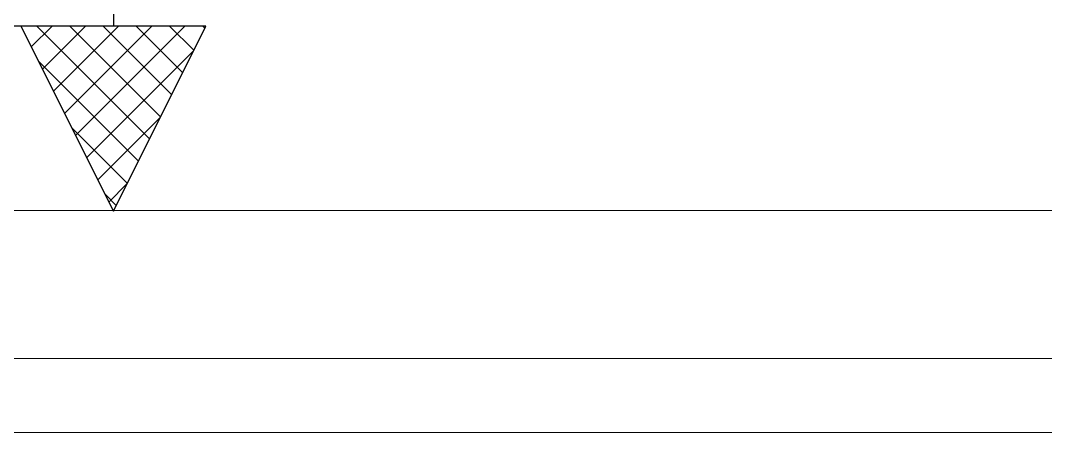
# Model space of a CAD drawing. Header units: millimetres. Extents: x 0 to 79600, y 0 to 55400.
# Drawn here: x 37344 to 38730, y 30102 to 30659 of the extents above; entities that cross this region are included whole.
import ezdxf

# ---------------------------------------------------------------- set-up
doc = ezdxf.new("R2010")
doc.units = ezdxf.units.MM
doc.header["$LTSCALE"] = 50
for name, color, linetype in [('ANCHOR', 1, 'Continuous'), ('ASHIBA', 230, 'Continuous'), ('kutai', 7, 'Continuous')]:
    doc.layers.add(name, color=color, linetype=linetype)

msp = doc.modelspace()

# ---------------------------------------------------------------- hatches: boundary and pattern name
at = {"layer": 'ANCHOR'}
h = msp.add_hatch(dxfattribs=at)
h.set_pattern_fill('ANSI37', color=256, scale=10, angle=540, style=0)
h.set_pattern_definition([(225, (257460.04, 64518.65), (22.4506403, -22.4506403), []), (315, (257460.04, 64518.65), (22.4506403, 22.4506403), [])])
h.paths.add_polyline_path([(37469.6, 30401.1), (37594.6, 30651.1), (37344.6, 30651.1)])

# ---------------------------------------------------------------- linework, layer by layer
msp.add_lwpolyline([(37469.6, 30401.1), (37594.6, 30651.1), (37344.6, 30651.1)], close=True, dxfattribs=at)
at = {"layer": 'ASHIBA'}
msp.add_lwpolyline([(37469.6, 31565.1), (36859.6, 31565.1), (36859.6, 30651.1), (37469.6, 31565.1), (37469.6, 30651.1), (36859.6, 30651.1)], dxfattribs=at)
at = {"layer": 'kutai', "lineweight": 20}
for p, q in [((36609.6, 30402.1), (39790.3, 30402.1)), ((36609.6, 30202.1), (44309.6, 30202.1)), ((44309.6, 30102.1), (36609.6, 30102.1))]:
    msp.add_line(p, q, dxfattribs=at)

doc.saveas('drawing.dxf')
